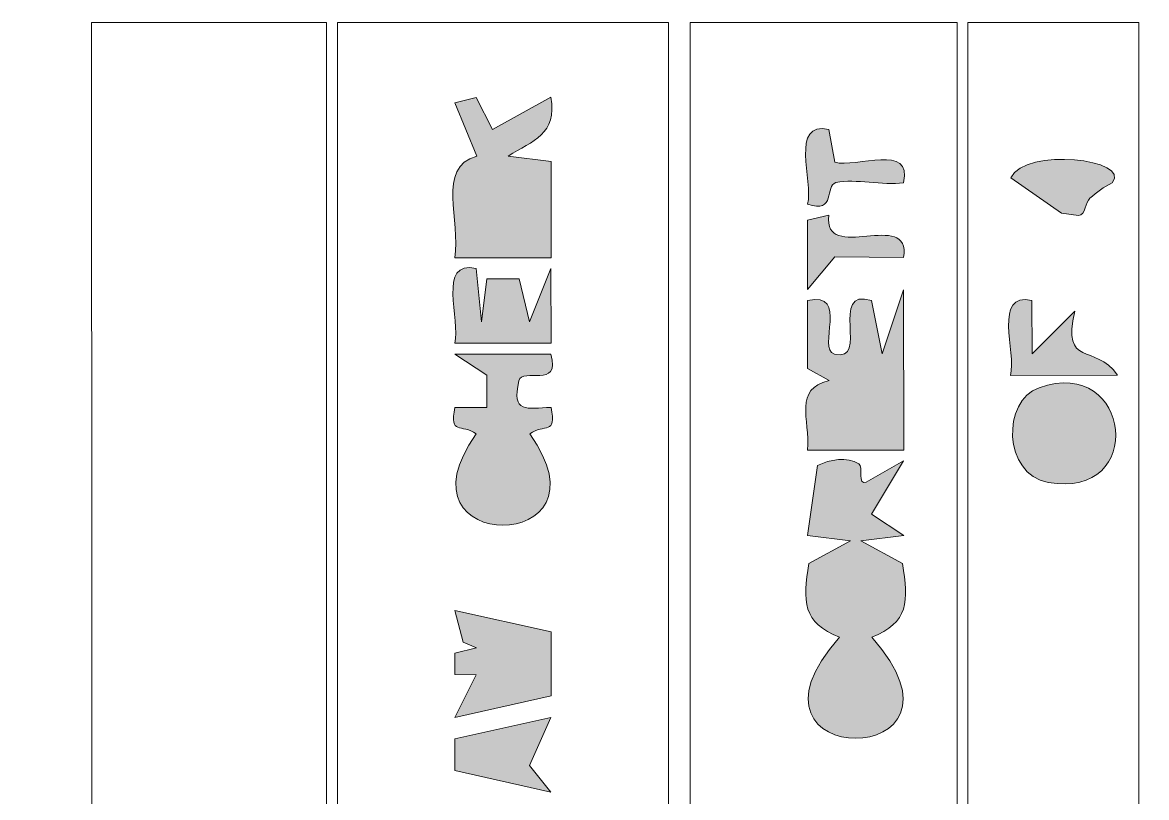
# Model space of a CAD drawing. Header units: inches. Extents: x -1525 to 612, y 0 to 1008.
# Drawn here: x -1422.5 to -1317.3, y 906.5 to 979 of the extents above; entities that cross this region are included whole.
import ezdxf

# ---------------------------------------------------------------- set-up
doc = ezdxf.new("R2010")
doc.units = ezdxf.units.IN
doc.header["$MEASUREMENT"] = 0
doc.layers.add('Layer 1', color=7, linetype='Continuous', lineweight=0)

msp = doc.modelspace()

# ---------------------------------------------------------------- hatches: boundary and pattern name
at = {"layer": 'Layer 1', "true_color": 0x000000, "transparency": 33554687}
h = msp.add_hatch(color=18, dxfattribs=at)
h.dxf.hatch_style = 2
edge = h.paths.add_edge_path()
edge.add_spline(control_points=[(-1380.02, 971.99), (-1380.02, 971.99), (-1378.49, 969), (-1378.49, 969), (-1378.49, 969), (-1373.01, 972), (-1373.01, 972), (-1372.41, 968.53), (-1374.7, 967.96), (-1377.01, 966.5), (-1377.01, 966.5), (-1372.99, 966.01), (-1372.99, 966.01), (-1372.99, 966.01), (-1372.99, 956.99), (-1372.99, 956.99), (-1372.99, 956.99), (-1382.01, 956.99), (-1382.01, 956.99), (-1381.42, 960.44), (-1383.79, 965.41), (-1379.96, 966.51), (-1379.96, 966.51), (-1382.01, 971.49), (-1382.01, 971.49), (-1382.01, 971.49), (-1380.02, 971.99), (-1380.02, 971.99)], knot_values=[0, 0, 0, 0, 1, 1, 1, 2, 2, 2, 3, 3, 3, 4, 4, 4, 5, 5, 5, 6, 6, 6, 7, 7, 7, 8, 8, 8, 9, 9, 9, 9], degree=3, periodic=0)
h = msp.add_hatch(color=18, dxfattribs=at)
h.dxf.hatch_style = 2
edge = h.paths.add_edge_path()
edge.add_spline(control_points=[(-1347, 969), (-1347, 969), (-1346.46, 965.93), (-1346.46, 965.93), (-1344.42, 965.35), (-1339.15, 967.76), (-1340.01, 964.01), (-1342.01, 963.74), (-1344.48, 964.42), (-1346.35, 964.02), (-1347.4, 963.79), (-1346.31, 961.04), (-1348.99, 962.01), (-1348.43, 964.13), (-1350.72, 969.82), (-1347, 969)], knot_values=[0, 0, 0, 0, 1, 1, 1, 2, 2, 2, 3, 3, 3, 4, 4, 4, 5, 5, 5, 5], degree=3, periodic=0)
h = msp.add_hatch(color=18, dxfattribs=at)
h.dxf.hatch_style = 2
edge = h.paths.add_edge_path()
edge.add_spline(control_points=[(-1322.58, 962.56), (-1322.98, 962.21), (-1322.98, 961.02), (-1323.64, 960.94), (-1323.64, 960.94), (-1325.24, 961.16), (-1325.24, 961.16), (-1325.24, 961.16), (-1329.99, 964.48), (-1329.99, 964.48), (-1328.65, 967.36), (-1318.62, 966.22), (-1320.49, 963.99), (-1321.31, 963.66), (-1321.92, 963.11), (-1322.58, 962.56)], knot_values=[0, 0, 0, 0, 1, 1, 1, 2, 2, 2, 3, 3, 3, 4, 4, 4, 5, 5, 5, 5], degree=3, periodic=0)
h = msp.add_hatch(color=18, dxfattribs=at)
h.dxf.hatch_style = 2
edge = h.paths.add_edge_path()
edge.add_spline(control_points=[(-1347.01, 960.98), (-1347.61, 956.37), (-1339.27, 961.66), (-1340.01, 957.01), (-1340.01, 957.01), (-1346.46, 957.07), (-1346.46, 957.07), (-1346.46, 957.07), (-1348.99, 954.01), (-1348.99, 954.01), (-1348.99, 954.01), (-1349.01, 960.5), (-1349.01, 960.5), (-1349.01, 960.5), (-1347.01, 960.98), (-1347.01, 960.98)], knot_values=[0, 0, 0, 0, 1, 1, 1, 2, 2, 2, 3, 3, 3, 4, 4, 4, 5, 5, 5, 5], degree=3, periodic=0)
h = msp.add_hatch(color=18, dxfattribs=at)
h.dxf.hatch_style = 2
edge = h.paths.add_edge_path()
edge.add_spline(control_points=[(-1380.01, 955.99), (-1380.01, 955.99), (-1379.5, 950.99), (-1379.5, 950.99), (-1379.5, 950.99), (-1379, 955.01), (-1379, 955.01), (-1379, 955.01), (-1376, 955.01), (-1376, 955.01), (-1376, 955.01), (-1375.01, 951), (-1375.01, 951), (-1375.01, 951), (-1373.01, 955.99), (-1373.01, 955.99), (-1373.01, 955.99), (-1372.99, 948.99), (-1372.99, 948.99), (-1372.99, 948.99), (-1382.01, 948.99), (-1382.01, 948.99), (-1381.44, 951.12), (-1383.71, 956.83), (-1380.01, 955.99)], knot_values=[0, 0, 0, 0, 1, 1, 1, 2, 2, 2, 3, 3, 3, 4, 4, 4, 5, 5, 5, 6, 6, 6, 7, 7, 7, 8, 8, 8, 8], degree=3, periodic=0)
h = msp.add_hatch(color=18, dxfattribs=at)
h.dxf.hatch_style = 2
edge = h.paths.add_edge_path()
edge.add_spline(control_points=[(-1340.01, 954), (-1340.01, 954), (-1340, 939), (-1340, 939), (-1340, 939), (-1349, 939), (-1349, 939), (-1348.78, 941.92), (-1350.33, 944.72), (-1346.99, 945.5), (-1346.99, 945.5), (-1349.02, 946.64), (-1349.02, 946.64), (-1349.02, 946.64), (-1348.99, 953), (-1348.99, 953), (-1345.07, 953.91), (-1348.16, 948.45), (-1346.49, 947.99), (-1343.14, 947.08), (-1347.09, 954.27), (-1343.01, 952.99), (-1343.01, 952.99), (-1342.01, 948.01), (-1342.01, 948.01), (-1342.01, 948.01), (-1340.01, 954), (-1340.01, 954)], knot_values=[0, 0, 0, 0, 1, 1, 1, 2, 2, 2, 3, 3, 3, 4, 4, 4, 5, 5, 5, 6, 6, 6, 7, 7, 7, 8, 8, 8, 9, 9, 9, 9], degree=3, periodic=0)
h = msp.add_hatch(color=18, dxfattribs=at)
h.dxf.hatch_style = 2
edge = h.paths.add_edge_path()
edge.add_spline(control_points=[(-1328.01, 952.99), (-1328.01, 952.99), (-1327.99, 948.01), (-1327.99, 948.01), (-1327.99, 948.01), (-1324, 952.01), (-1324, 952.01), (-1325.19, 946.61), (-1322.16, 949.09), (-1320, 946.01), (-1320, 946.01), (-1330.01, 945.99), (-1330.01, 945.99), (-1329.44, 948.12), (-1331.71, 953.83), (-1328.01, 952.99)], knot_values=[0, 0, 0, 0, 1, 1, 1, 2, 2, 2, 3, 3, 3, 4, 4, 4, 5, 5, 5, 5], degree=3, periodic=0)
h = msp.add_hatch(color=18, dxfattribs=at)
h.dxf.hatch_style = 2
edge = h.paths.add_edge_path()
edge.add_spline(control_points=[(-1373.01, 947.99), (-1372.07, 944.63), (-1375.7, 946.8), (-1376.01, 945.49), (-1376.75, 942.4), (-1375.25, 942.9), (-1373, 943), (-1372.46, 940.3), (-1373.63, 941.55), (-1375, 940.51), (-1366.78, 929.13), (-1388.22, 929.13), (-1380, 940.51), (-1381.37, 941.55), (-1382.54, 940.3), (-1382, 943), (-1382, 943), (-1379, 943), (-1379, 943), (-1379, 943), (-1379, 946), (-1379, 946), (-1379, 946), (-1381.99, 947.99), (-1381.99, 947.99), (-1381.99, 947.99), (-1373.01, 947.99), (-1373.01, 947.99)], knot_values=[0, 0, 0, 0, 1, 1, 1, 2, 2, 2, 3, 3, 3, 4, 4, 4, 5, 5, 5, 6, 6, 6, 7, 7, 7, 8, 8, 8, 9, 9, 9, 9], degree=3, periodic=0)
h = msp.add_hatch(color=18, dxfattribs=at)
h.dxf.hatch_style = 2
edge = h.paths.add_edge_path()
edge.add_spline(control_points=[(-1327.33, 944.84), (-1318.62, 947.91), (-1317.28, 934.27), (-1326.48, 935.98), (-1330.73, 936.76), (-1330.82, 943.61), (-1327.33, 944.84)], knot_values=[0, 0, 0, 0, 1, 1, 1, 2, 2, 2, 2], degree=3, periodic=0)
h = msp.add_hatch(color=18, dxfattribs=at)
h.dxf.hatch_style = 2
edge = h.paths.add_edge_path()
edge.add_spline(control_points=[(-1344.19, 937.72), (-1343.74, 937.45), (-1344.38, 935.66), (-1343.5, 936), (-1343.5, 936), (-1340.01, 937.99), (-1340.01, 937.99), (-1340.01, 937.99), (-1343.01, 933.01), (-1343.01, 933.01), (-1343.01, 933.01), (-1340, 931), (-1340, 931), (-1340, 931), (-1344.01, 930.5), (-1344.01, 930.5), (-1344.01, 930.5), (-1340.12, 928.38), (-1340.12, 928.38), (-1339.52, 924.9), (-1339.54, 922.83), (-1343, 921.5), (-1331.71, 908.89), (-1357.29, 908.9), (-1346, 921.5), (-1349.46, 922.83), (-1349.48, 924.9), (-1348.88, 928.38), (-1348.88, 928.38), (-1344.99, 930.5), (-1344.99, 930.5), (-1344.99, 930.5), (-1349.01, 931), (-1349.01, 931), (-1349.01, 931), (-1348.07, 937.57), (-1348.07, 937.57), (-1346.91, 938.11), (-1345.32, 938.42), (-1344.19, 937.72)], knot_values=[0, 0, 0, 0, 1, 1, 1, 2, 2, 2, 3, 3, 3, 4, 4, 4, 5, 5, 5, 6, 6, 6, 7, 7, 7, 8, 8, 8, 9, 9, 9, 10, 10, 10, 11, 11, 11, 12, 12, 12, 13, 13, 13, 13], degree=3, periodic=0)
h = msp.add_hatch(color=18, dxfattribs=at)
h.dxf.hatch_style = 2
h.paths.add_polyline_path([(-1372.99, 921.99), (-1372.99, 916.01), (-1381.99, 914), (-1380, 917.99), (-1381.99, 918), (-1381.99, 920), (-1379.99, 920.5), (-1381.24, 921.04), (-1381.99, 924)])
h = msp.add_hatch(color=18, dxfattribs=at)
h.dxf.hatch_style = 2
h.paths.add_polyline_path([(-1373.01, 913.99), (-1375.03, 909.5), (-1373.01, 907.01), (-1382, 909.02), (-1382, 911.99)])

# ---------------------------------------------------------------- linework, layer by layer
at = {"layer": 'Layer 1'}
for points in [[(-1372.99, 921.99), (-1372.99, 916.01), (-1381.99, 914), (-1380, 917.99), (-1381.99, 918), (-1381.99, 920), (-1379.99, 920.5), (-1381.24, 921.04), (-1381.99, 924)], [(-1373.01, 913.99), (-1375.03, 909.5), (-1373.01, 907.01), (-1382, 909.02), (-1382, 911.99)]]:
    msp.add_lwpolyline(points, close=True, dxfattribs=at)
for points, knots in [([(-1394, 979), (-1394, 979), (-1394, 702), (-1394, 702), (-1394, 702), (-1416, 702), (-1416, 702), (-1416, 702), (-1415.87, 713.87), (-1415.87, 713.87), (-1415.87, 713.87), (-1400.06, 717.07), (-1400.06, 717.07), (-1400.06, 717.07), (-1399.99, 721), (-1399.99, 721), (-1399.99, 721), (-1405.01, 722.49), (-1405.01, 722.49), (-1405.01, 722.49), (-1399.99, 723), (-1399.99, 723), (-1399.99, 723), (-1399.94, 726.43), (-1399.94, 726.43), (-1400.51, 728.49), (-1414.57, 727.57), (-1416, 730.99), (-1409.06, 729.88), (-1398.68, 727.4), (-1399.93, 737.53), (-1400.39, 741.33), (-1412.86, 740.38), (-1415.99, 739), (-1415.99, 739), (-1416, 742), (-1416, 742), (-1416, 742), (-1400, 742), (-1400, 742), (-1400, 742), (-1399.99, 745), (-1399.99, 745), (-1399.99, 745), (-1406.01, 745.5), (-1406.01, 745.5), (-1402.45, 747.36), (-1399.05, 746.66), (-1400.01, 752), (-1405.4, 748.03), (-1410.52, 752.76), (-1415.99, 750), (-1415.99, 750), (-1416, 753), (-1416, 753), (-1416, 753), (-1400, 753), (-1400, 753), (-1400, 753), (-1399.99, 756), (-1399.99, 756), (-1399.99, 756), (-1406.01, 756.5), (-1406.01, 756.5), (-1406.01, 756.5), (-1400.46, 758.96), (-1400.46, 758.96), (-1400.46, 758.96), (-1400, 767), (-1400, 767), (-1402.48, 767.08), (-1405.01, 766.9), (-1407.51, 767), (-1408.86, 767.06), (-1411.67, 766.17), (-1411.01, 768.49), (-1411.01, 768.49), (-1400, 769), (-1400, 769), (-1400, 769), (-1399.99, 773), (-1399.99, 773), (-1399.99, 773), (-1404.01, 773.5), (-1404.01, 773.5), (-1404.01, 773.5), (-1400.15, 775.15), (-1400.15, 775.15), (-1400.15, 775.15), (-1399.99, 779), (-1399.99, 779), (-1399.99, 779), (-1413.01, 779.5), (-1413.01, 779.5), (-1413.01, 779.5), (-1399.96, 781.66), (-1399.96, 781.66), (-1399.96, 781.66), (-1399.99, 790.01), (-1399.99, 790.01), (-1399.99, 790.01), (-1409.02, 790.51), (-1409.02, 790.51), (-1409, 791.27), (-1407.11, 796.56), (-1406.79, 796.8), (-1404.45, 798.53), (-1398.3, 795.58), (-1399.99, 802), (-1399.99, 802), (-1406, 802.01), (-1406, 802.01), (-1406, 802.01), (-1400, 804.01), (-1400, 804.01), (-1400, 804.01), (-1400.07, 807.93), (-1400.07, 807.93), (-1400.07, 807.93), (-1409, 809), (-1409, 809), (-1409.28, 813.5), (-1401.75, 808.5), (-1400.19, 813.71), (-1398.67, 818.78), (-1401.35, 821), (-1406, 821.49), (-1406, 821.49), (-1400.44, 823.93), (-1400.44, 823.93), (-1400.44, 823.93), (-1399.96, 830.34), (-1399.96, 830.34), (-1399.96, 830.34), (-1406.01, 833.49), (-1406.01, 833.49), (-1406.01, 833.49), (-1400, 834), (-1400, 834), (-1400, 834), (-1400.94, 842.56), (-1400.94, 842.56), (-1400.94, 842.56), (-1416.87, 841.86), (-1416.87, 841.86), (-1416.87, 841.86), (-1419.5, 827.01), (-1419.5, 827.01), (-1419.23, 830.27), (-1421.56, 834.19), (-1421.79, 836.73), (-1422.46, 844.14), (-1419.73, 857.77), (-1415.93, 863.43), (-1415.93, 863.43), (-1416, 979), (-1416, 979), (-1416, 979), (-1394, 979), (-1394, 979)], [0, 0, 0, 0, 1, 1, 1, 2, 2, 2, 3, 3, 3, 4, 4, 4, 5, 5, 5, 6, 6, 6, 7, 7, 7, 8, 8, 8, 9, 9, 9, 10, 10, 10, 11, 11, 11, 12, 12, 12, 13, 13, 13, 14, 14, 14, 15, 15, 15, 16, 16, 16, 17, 17, 17, 18, 18, 18, 19, 19, 19, 20, 20, 20, 21, 21, 21, 22, 22, 22, 23, 23, 23, 24, 24, 24, 25, 25, 25, 26, 26, 26, 27, 27, 27, 28, 28, 28, 29, 29, 29, 30, 30, 30, 31, 31, 31, 32, 32, 32, 33, 33, 33, 34, 34, 34, 35, 35, 35, 36, 36, 36, 37, 37, 37, 38, 38, 38, 39, 39, 39, 40, 40, 40, 41, 41, 41, 42, 42, 42, 43, 43, 43, 44, 44, 44, 45, 45, 45, 46, 46, 46, 47, 47, 47, 48, 48, 48, 49, 49, 49, 50, 50, 50, 51, 51, 51, 52, 52, 52, 53, 53, 53, 53]), ([(-1362, 979), (-1362, 979), (-1362, 702), (-1362, 702), (-1362, 702), (-1393, 702), (-1393, 702), (-1393, 702), (-1393, 979), (-1393, 979), (-1393, 979), (-1362, 979), (-1362, 979)], [0, 0, 0, 0, 1, 1, 1, 2, 2, 2, 3, 3, 3, 4, 4, 4, 4]), ([(-1335, 979), (-1335, 979), (-1335, 794), (-1335, 794), (-1335, 794), (-1360, 794), (-1360, 794), (-1360, 794), (-1360, 979), (-1360, 979), (-1360, 979), (-1335, 979), (-1335, 979)], [0, 0, 0, 0, 1, 1, 1, 2, 2, 2, 3, 3, 3, 4, 4, 4, 4]), ([(-1318, 979), (-1318, 979), (-1318, 881), (-1318, 881), (-1318, 881), (-1334, 881), (-1334, 881), (-1334, 881), (-1334, 979), (-1334, 979), (-1334, 979), (-1318, 979), (-1318, 979)], [0, 0, 0, 0, 1, 1, 1, 2, 2, 2, 3, 3, 3, 4, 4, 4, 4]), ([(-1380.02, 971.99), (-1380.02, 971.99), (-1382.01, 971.49), (-1382.01, 971.49), (-1382.01, 971.49), (-1379.96, 966.51), (-1379.96, 966.51), (-1383.79, 965.41), (-1381.42, 960.44), (-1382.01, 956.99), (-1382.01, 956.99), (-1372.99, 956.99), (-1372.99, 956.99), (-1372.99, 956.99), (-1372.99, 966.01), (-1372.99, 966.01), (-1372.99, 966.01), (-1377.01, 966.5), (-1377.01, 966.5), (-1374.7, 967.96), (-1372.41, 968.53), (-1373.01, 972), (-1373.01, 972), (-1378.49, 969), (-1378.49, 969), (-1378.49, 969), (-1380.02, 971.99), (-1380.02, 971.99)], [0, 0, 0, 0, 1, 1, 1, 2, 2, 2, 3, 3, 3, 4, 4, 4, 5, 5, 5, 6, 6, 6, 7, 7, 7, 8, 8, 8, 9, 9, 9, 9]), ([(-1380.02, 971.99), (-1380.02, 971.99), (-1378.49, 969), (-1378.49, 969), (-1378.49, 969), (-1373.01, 972), (-1373.01, 972), (-1372.41, 968.53), (-1374.7, 967.96), (-1377.01, 966.5), (-1377.01, 966.5), (-1372.99, 966.01), (-1372.99, 966.01), (-1372.99, 966.01), (-1372.99, 956.99), (-1372.99, 956.99), (-1372.99, 956.99), (-1382.01, 956.99), (-1382.01, 956.99), (-1381.42, 960.44), (-1383.79, 965.41), (-1379.96, 966.51), (-1379.96, 966.51), (-1382.01, 971.49), (-1382.01, 971.49), (-1382.01, 971.49), (-1380.02, 971.99), (-1380.02, 971.99)], [0, 0, 0, 0, 1, 1, 1, 2, 2, 2, 3, 3, 3, 4, 4, 4, 5, 5, 5, 6, 6, 6, 7, 7, 7, 8, 8, 8, 9, 9, 9, 9]), ([(-1347, 969), (-1350.72, 969.82), (-1348.43, 964.13), (-1348.99, 962.01), (-1346.31, 961.04), (-1347.4, 963.79), (-1346.35, 964.02), (-1344.48, 964.42), (-1342.01, 963.74), (-1340.01, 964.01), (-1339.15, 967.76), (-1344.42, 965.35), (-1346.46, 965.93), (-1346.46, 965.93), (-1347, 969), (-1347, 969)], [0, 0, 0, 0, 1, 1, 1, 2, 2, 2, 3, 3, 3, 4, 4, 4, 5, 5, 5, 5]), ([(-1347, 969), (-1347, 969), (-1346.46, 965.93), (-1346.46, 965.93), (-1344.42, 965.35), (-1339.15, 967.76), (-1340.01, 964.01), (-1342.01, 963.74), (-1344.48, 964.42), (-1346.35, 964.02), (-1347.4, 963.79), (-1346.31, 961.04), (-1348.99, 962.01), (-1348.43, 964.13), (-1350.72, 969.82), (-1347, 969)], [0, 0, 0, 0, 1, 1, 1, 2, 2, 2, 3, 3, 3, 4, 4, 4, 5, 5, 5, 5]), ([(-1322.58, 962.56), (-1321.92, 963.11), (-1321.31, 963.66), (-1320.49, 963.99), (-1318.62, 966.22), (-1328.65, 967.36), (-1329.99, 964.48), (-1329.99, 964.48), (-1325.24, 961.16), (-1325.24, 961.16), (-1325.24, 961.16), (-1323.64, 960.94), (-1323.64, 960.94), (-1322.98, 961.02), (-1322.98, 962.21), (-1322.58, 962.56)], [0, 0, 0, 0, 1, 1, 1, 2, 2, 2, 3, 3, 3, 4, 4, 4, 5, 5, 5, 5]), ([(-1322.58, 962.56), (-1322.98, 962.21), (-1322.98, 961.02), (-1323.64, 960.94), (-1323.64, 960.94), (-1325.24, 961.16), (-1325.24, 961.16), (-1325.24, 961.16), (-1329.99, 964.48), (-1329.99, 964.48), (-1328.65, 967.36), (-1318.62, 966.22), (-1320.49, 963.99), (-1321.31, 963.66), (-1321.92, 963.11), (-1322.58, 962.56)], [0, 0, 0, 0, 1, 1, 1, 2, 2, 2, 3, 3, 3, 4, 4, 4, 5, 5, 5, 5]), ([(-1347.01, 960.98), (-1347.01, 960.98), (-1349.01, 960.5), (-1349.01, 960.5), (-1349.01, 960.5), (-1348.99, 954.01), (-1348.99, 954.01), (-1348.99, 954.01), (-1346.46, 957.07), (-1346.46, 957.07), (-1346.46, 957.07), (-1340.01, 957.01), (-1340.01, 957.01), (-1339.27, 961.66), (-1347.61, 956.37), (-1347.01, 960.98)], [0, 0, 0, 0, 1, 1, 1, 2, 2, 2, 3, 3, 3, 4, 4, 4, 5, 5, 5, 5]), ([(-1347.01, 960.98), (-1347.61, 956.37), (-1339.27, 961.66), (-1340.01, 957.01), (-1340.01, 957.01), (-1346.46, 957.07), (-1346.46, 957.07), (-1346.46, 957.07), (-1348.99, 954.01), (-1348.99, 954.01), (-1348.99, 954.01), (-1349.01, 960.5), (-1349.01, 960.5), (-1349.01, 960.5), (-1347.01, 960.98), (-1347.01, 960.98)], [0, 0, 0, 0, 1, 1, 1, 2, 2, 2, 3, 3, 3, 4, 4, 4, 5, 5, 5, 5]), ([(-1380.01, 955.99), (-1383.71, 956.83), (-1381.44, 951.12), (-1382.01, 948.99), (-1382.01, 948.99), (-1372.99, 948.99), (-1372.99, 948.99), (-1372.99, 948.99), (-1373.01, 955.99), (-1373.01, 955.99), (-1373.01, 955.99), (-1375.01, 951), (-1375.01, 951), (-1375.01, 951), (-1376, 955.01), (-1376, 955.01), (-1376, 955.01), (-1379, 955.01), (-1379, 955.01), (-1379, 955.01), (-1379.5, 950.99), (-1379.5, 950.99), (-1379.5, 950.99), (-1380.01, 955.99), (-1380.01, 955.99)], [0, 0, 0, 0, 1, 1, 1, 2, 2, 2, 3, 3, 3, 4, 4, 4, 5, 5, 5, 6, 6, 6, 7, 7, 7, 8, 8, 8, 8]), ([(-1380.01, 955.99), (-1380.01, 955.99), (-1379.5, 950.99), (-1379.5, 950.99), (-1379.5, 950.99), (-1379, 955.01), (-1379, 955.01), (-1379, 955.01), (-1376, 955.01), (-1376, 955.01), (-1376, 955.01), (-1375.01, 951), (-1375.01, 951), (-1375.01, 951), (-1373.01, 955.99), (-1373.01, 955.99), (-1373.01, 955.99), (-1372.99, 948.99), (-1372.99, 948.99), (-1372.99, 948.99), (-1382.01, 948.99), (-1382.01, 948.99), (-1381.44, 951.12), (-1383.71, 956.83), (-1380.01, 955.99)], [0, 0, 0, 0, 1, 1, 1, 2, 2, 2, 3, 3, 3, 4, 4, 4, 5, 5, 5, 6, 6, 6, 7, 7, 7, 8, 8, 8, 8]), ([(-1340.01, 954), (-1340.01, 954), (-1342.01, 948.01), (-1342.01, 948.01), (-1342.01, 948.01), (-1343.01, 952.99), (-1343.01, 952.99), (-1347.09, 954.27), (-1343.14, 947.08), (-1346.49, 947.99), (-1348.16, 948.45), (-1345.07, 953.91), (-1348.99, 953), (-1348.99, 953), (-1349.02, 946.64), (-1349.02, 946.64), (-1349.02, 946.64), (-1346.99, 945.5), (-1346.99, 945.5), (-1350.33, 944.72), (-1348.78, 941.92), (-1349, 939), (-1349, 939), (-1340, 939), (-1340, 939), (-1340, 939), (-1340.01, 954), (-1340.01, 954)], [0, 0, 0, 0, 1, 1, 1, 2, 2, 2, 3, 3, 3, 4, 4, 4, 5, 5, 5, 6, 6, 6, 7, 7, 7, 8, 8, 8, 9, 9, 9, 9]), ([(-1340.01, 954), (-1340.01, 954), (-1340, 939), (-1340, 939), (-1340, 939), (-1349, 939), (-1349, 939), (-1348.78, 941.92), (-1350.33, 944.72), (-1346.99, 945.5), (-1346.99, 945.5), (-1349.02, 946.64), (-1349.02, 946.64), (-1349.02, 946.64), (-1348.99, 953), (-1348.99, 953), (-1345.07, 953.91), (-1348.16, 948.45), (-1346.49, 947.99), (-1343.14, 947.08), (-1347.09, 954.27), (-1343.01, 952.99), (-1343.01, 952.99), (-1342.01, 948.01), (-1342.01, 948.01), (-1342.01, 948.01), (-1340.01, 954), (-1340.01, 954)], [0, 0, 0, 0, 1, 1, 1, 2, 2, 2, 3, 3, 3, 4, 4, 4, 5, 5, 5, 6, 6, 6, 7, 7, 7, 8, 8, 8, 9, 9, 9, 9]), ([(-1328.01, 952.99), (-1331.71, 953.83), (-1329.44, 948.12), (-1330.01, 945.99), (-1330.01, 945.99), (-1320, 946.01), (-1320, 946.01), (-1322.16, 949.09), (-1325.19, 946.61), (-1324, 952.01), (-1324, 952.01), (-1327.99, 948.01), (-1327.99, 948.01), (-1327.99, 948.01), (-1328.01, 952.99), (-1328.01, 952.99)], [0, 0, 0, 0, 1, 1, 1, 2, 2, 2, 3, 3, 3, 4, 4, 4, 5, 5, 5, 5]), ([(-1328.01, 952.99), (-1328.01, 952.99), (-1327.99, 948.01), (-1327.99, 948.01), (-1327.99, 948.01), (-1324, 952.01), (-1324, 952.01), (-1325.19, 946.61), (-1322.16, 949.09), (-1320, 946.01), (-1320, 946.01), (-1330.01, 945.99), (-1330.01, 945.99), (-1329.44, 948.12), (-1331.71, 953.83), (-1328.01, 952.99)], [0, 0, 0, 0, 1, 1, 1, 2, 2, 2, 3, 3, 3, 4, 4, 4, 5, 5, 5, 5]), ([(-1373.01, 947.99), (-1373.01, 947.99), (-1381.99, 947.99), (-1381.99, 947.99), (-1381.99, 947.99), (-1379, 946), (-1379, 946), (-1379, 946), (-1379, 943), (-1379, 943), (-1379, 943), (-1382, 943), (-1382, 943), (-1382.54, 940.3), (-1381.37, 941.55), (-1380, 940.51), (-1388.22, 929.13), (-1366.78, 929.13), (-1375, 940.51), (-1373.63, 941.55), (-1372.46, 940.3), (-1373, 943), (-1375.25, 942.9), (-1376.75, 942.4), (-1376.01, 945.49), (-1375.7, 946.8), (-1372.07, 944.63), (-1373.01, 947.99)], [0, 0, 0, 0, 1, 1, 1, 2, 2, 2, 3, 3, 3, 4, 4, 4, 5, 5, 5, 6, 6, 6, 7, 7, 7, 8, 8, 8, 9, 9, 9, 9]), ([(-1373.01, 947.99), (-1372.07, 944.63), (-1375.7, 946.8), (-1376.01, 945.49), (-1376.75, 942.4), (-1375.25, 942.9), (-1373, 943), (-1372.46, 940.3), (-1373.63, 941.55), (-1375, 940.51), (-1366.78, 929.13), (-1388.22, 929.13), (-1380, 940.51), (-1381.37, 941.55), (-1382.54, 940.3), (-1382, 943), (-1382, 943), (-1379, 943), (-1379, 943), (-1379, 943), (-1379, 946), (-1379, 946), (-1379, 946), (-1381.99, 947.99), (-1381.99, 947.99), (-1381.99, 947.99), (-1373.01, 947.99), (-1373.01, 947.99)], [0, 0, 0, 0, 1, 1, 1, 2, 2, 2, 3, 3, 3, 4, 4, 4, 5, 5, 5, 6, 6, 6, 7, 7, 7, 8, 8, 8, 9, 9, 9, 9]), ([(-1327.33, 944.84), (-1330.82, 943.61), (-1330.73, 936.76), (-1326.48, 935.98), (-1317.28, 934.27), (-1318.62, 947.91), (-1327.33, 944.84)], [0, 0, 0, 0, 1, 1, 1, 2, 2, 2, 2]), ([(-1327.33, 944.84), (-1318.62, 947.91), (-1317.28, 934.27), (-1326.48, 935.98), (-1330.73, 936.76), (-1330.82, 943.61), (-1327.33, 944.84)], [0, 0, 0, 0, 1, 1, 1, 2, 2, 2, 2]), ([(-1344.19, 937.72), (-1345.32, 938.42), (-1346.91, 938.11), (-1348.07, 937.57), (-1348.07, 937.57), (-1349.01, 931), (-1349.01, 931), (-1349.01, 931), (-1344.99, 930.5), (-1344.99, 930.5), (-1344.99, 930.5), (-1348.88, 928.38), (-1348.88, 928.38), (-1349.48, 924.9), (-1349.46, 922.83), (-1346, 921.5), (-1357.29, 908.9), (-1331.71, 908.89), (-1343, 921.5), (-1339.54, 922.83), (-1339.52, 924.9), (-1340.12, 928.38), (-1340.12, 928.38), (-1344.01, 930.5), (-1344.01, 930.5), (-1344.01, 930.5), (-1340, 931), (-1340, 931), (-1340, 931), (-1343.01, 933.01), (-1343.01, 933.01), (-1343.01, 933.01), (-1340.01, 937.99), (-1340.01, 937.99), (-1340.01, 937.99), (-1343.5, 936), (-1343.5, 936), (-1344.38, 935.66), (-1343.74, 937.45), (-1344.19, 937.72)], [0, 0, 0, 0, 1, 1, 1, 2, 2, 2, 3, 3, 3, 4, 4, 4, 5, 5, 5, 6, 6, 6, 7, 7, 7, 8, 8, 8, 9, 9, 9, 10, 10, 10, 11, 11, 11, 12, 12, 12, 13, 13, 13, 13]), ([(-1344.19, 937.72), (-1343.74, 937.45), (-1344.38, 935.66), (-1343.5, 936), (-1343.5, 936), (-1340.01, 937.99), (-1340.01, 937.99), (-1340.01, 937.99), (-1343.01, 933.01), (-1343.01, 933.01), (-1343.01, 933.01), (-1340, 931), (-1340, 931), (-1340, 931), (-1344.01, 930.5), (-1344.01, 930.5), (-1344.01, 930.5), (-1340.12, 928.38), (-1340.12, 928.38), (-1339.52, 924.9), (-1339.54, 922.83), (-1343, 921.5), (-1331.71, 908.89), (-1357.29, 908.9), (-1346, 921.5), (-1349.46, 922.83), (-1349.48, 924.9), (-1348.88, 928.38), (-1348.88, 928.38), (-1344.99, 930.5), (-1344.99, 930.5), (-1344.99, 930.5), (-1349.01, 931), (-1349.01, 931), (-1349.01, 931), (-1348.07, 937.57), (-1348.07, 937.57), (-1346.91, 938.11), (-1345.32, 938.42), (-1344.19, 937.72)], [0, 0, 0, 0, 1, 1, 1, 2, 2, 2, 3, 3, 3, 4, 4, 4, 5, 5, 5, 6, 6, 6, 7, 7, 7, 8, 8, 8, 9, 9, 9, 10, 10, 10, 11, 11, 11, 12, 12, 12, 13, 13, 13, 13]), ([(-1372.99, 921.99), (-1372.99, 921.99), (-1381.99, 924), (-1381.99, 924), (-1381.99, 924), (-1381.24, 921.04), (-1381.24, 921.04), (-1381.24, 921.04), (-1379.99, 920.5), (-1379.99, 920.5), (-1379.99, 920.5), (-1381.99, 920), (-1381.99, 920), (-1381.99, 920), (-1381.99, 918), (-1381.99, 918), (-1381.99, 918), (-1380, 917.99), (-1380, 917.99), (-1380, 917.99), (-1381.99, 914), (-1381.99, 914), (-1381.99, 914), (-1372.99, 916.01), (-1372.99, 916.01), (-1372.99, 916.01), (-1372.99, 921.99), (-1372.99, 921.99)], [0, 0, 0, 0, 1, 1, 1, 2, 2, 2, 3, 3, 3, 4, 4, 4, 5, 5, 5, 6, 6, 6, 7, 7, 7, 8, 8, 8, 9, 9, 9, 9]), ([(-1373.01, 913.99), (-1373.01, 913.99), (-1382, 911.99), (-1382, 911.99), (-1382, 911.99), (-1382, 909.02), (-1382, 909.02), (-1382, 909.02), (-1373.01, 907.01), (-1373.01, 907.01), (-1373.01, 907.01), (-1375.03, 909.5), (-1375.03, 909.5), (-1375.03, 909.5), (-1373.01, 913.99), (-1373.01, 913.99)], [0, 0, 0, 0, 1, 1, 1, 2, 2, 2, 3, 3, 3, 4, 4, 4, 5, 5, 5, 5])]:
    msp.add_open_spline(points, degree=3, knots=knots, dxfattribs=at)

doc.saveas('drawing.dxf')
